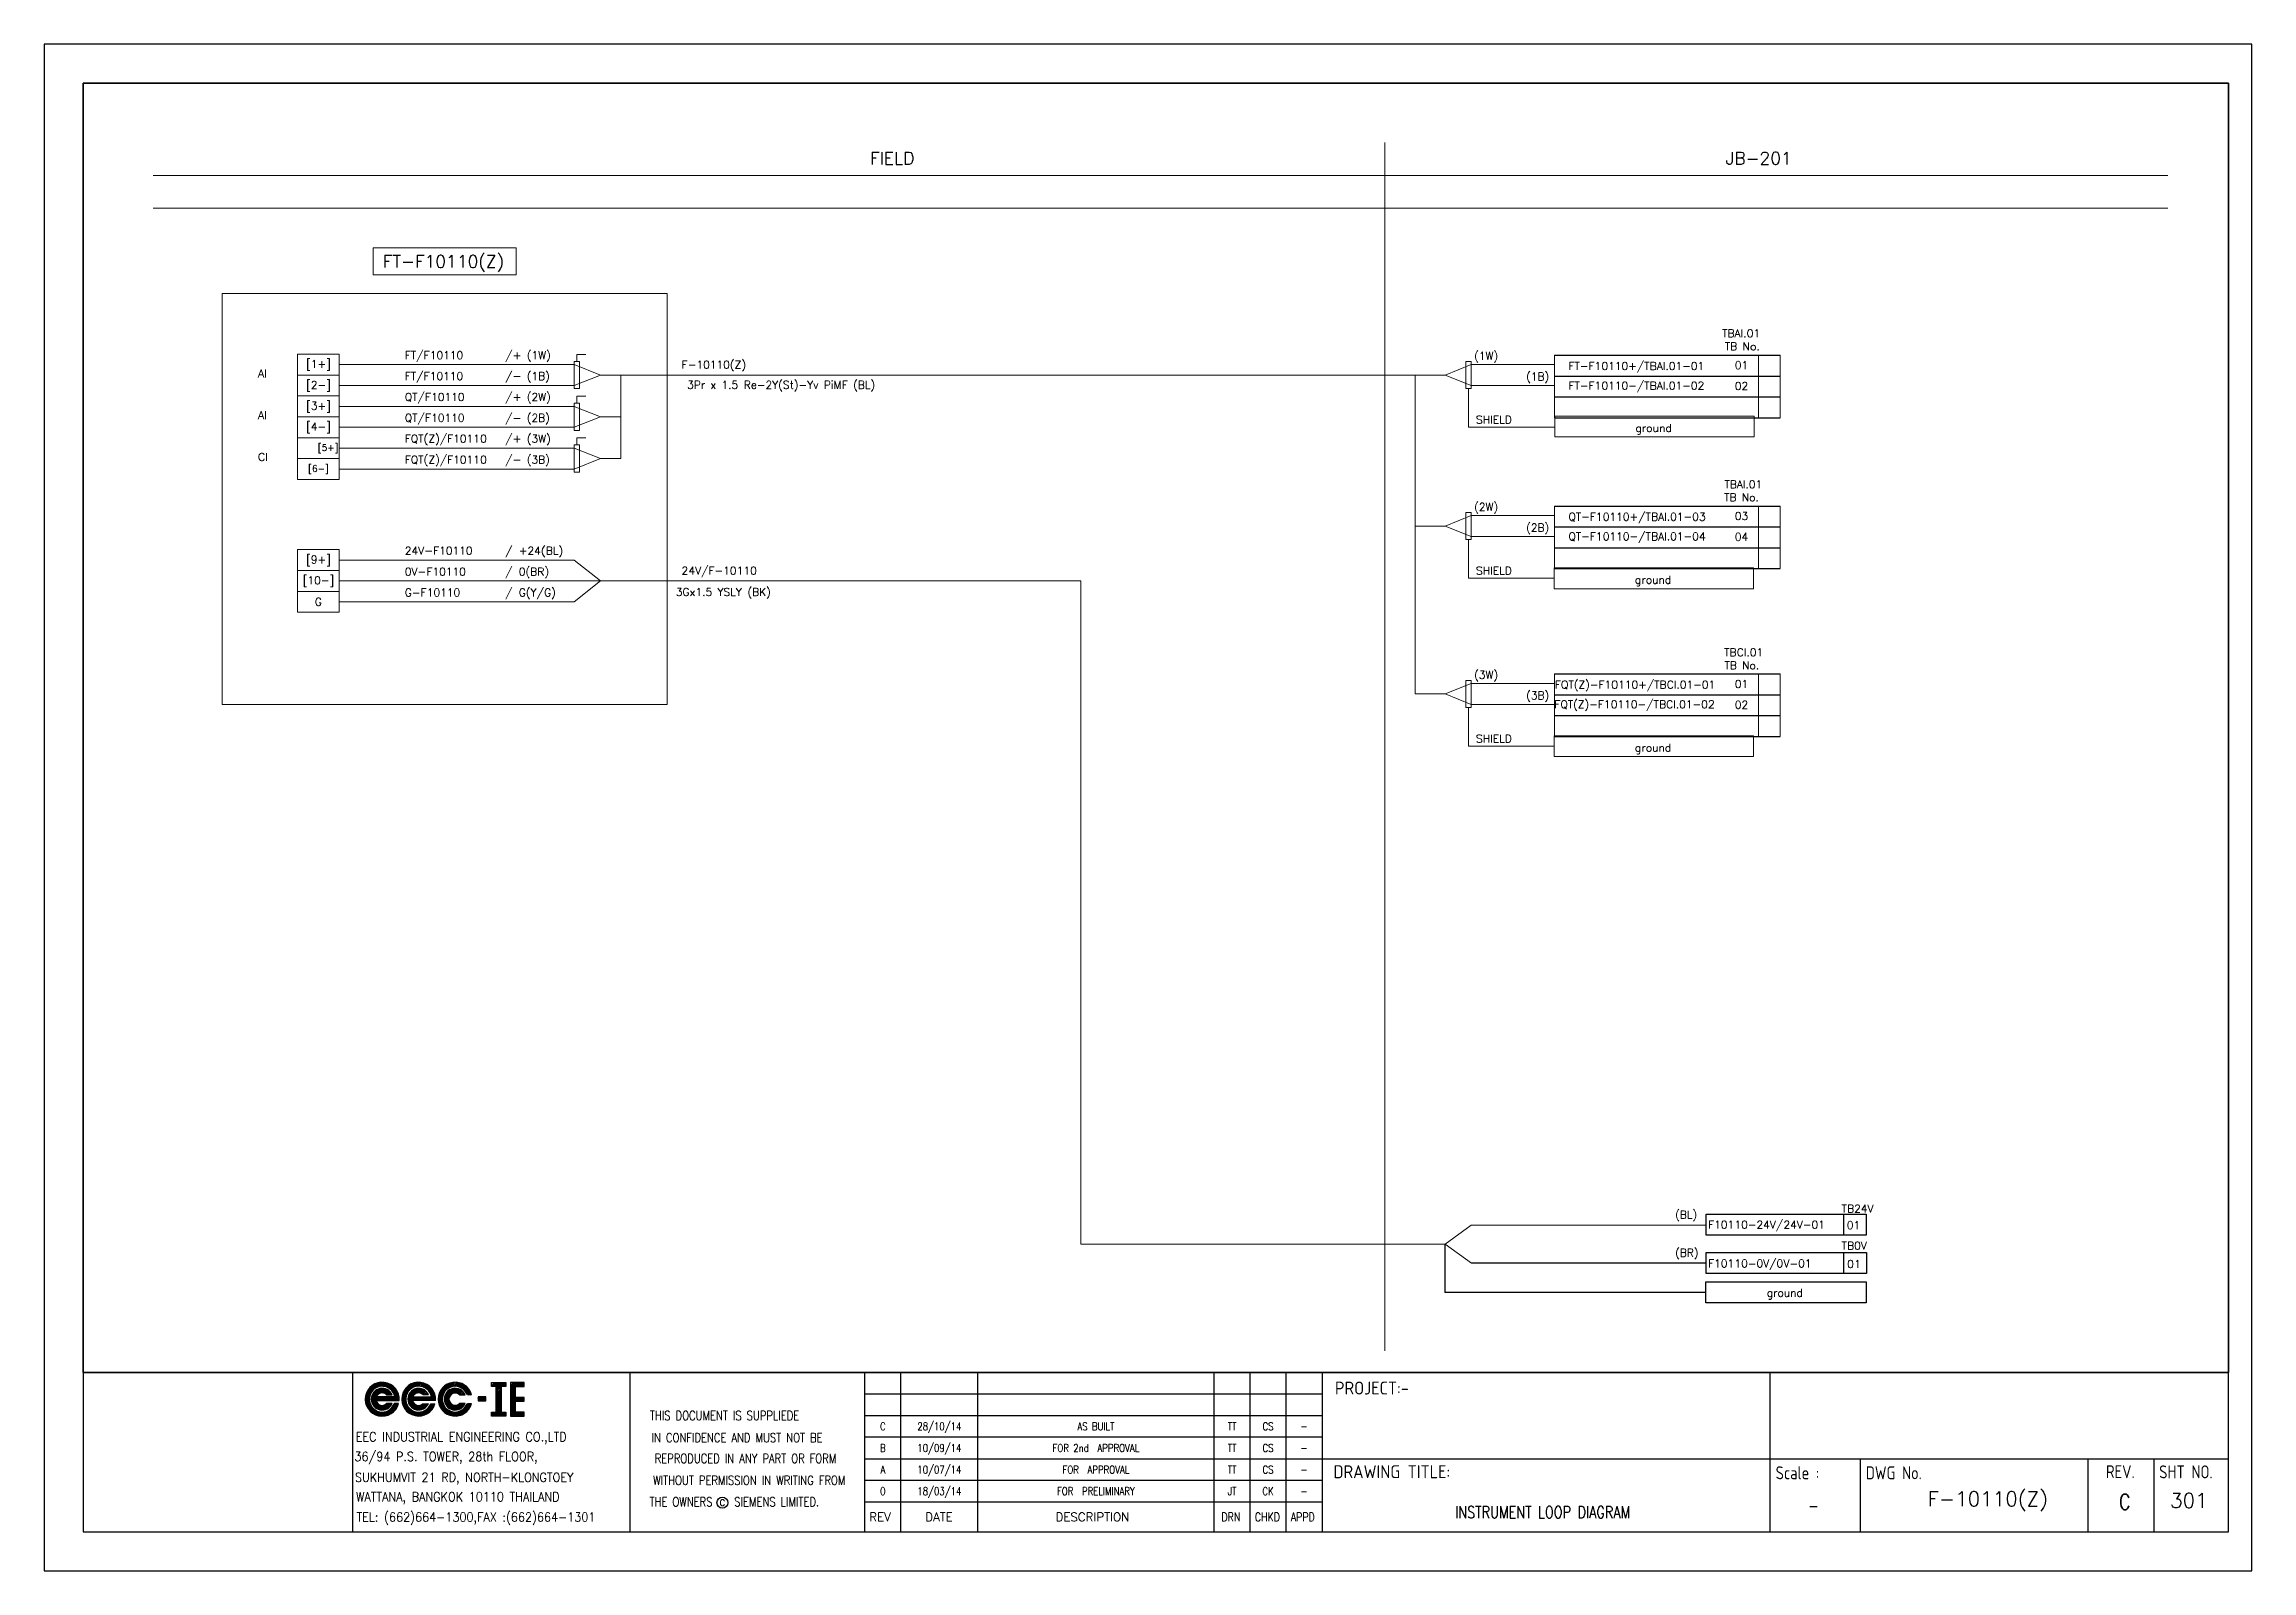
# Model space of a CAD drawing. Header units: millimetres. Extents: x -14942 to 24072, y -50285 to 2207.
# Drawn here: x 554.1 to 977.1, y -4897.6 to -4605.1 of the extents above; entities that cross this region are included whole.
import ezdxf
from ezdxf.enums import TextEntityAlignment as Align

# ---------------------------------------------------------------- set-up
doc = ezdxf.new("R2010")
doc.units = ezdxf.units.MM
doc.header["$MEASUREMENT"] = 0
doc.layers.get('0').update_dxf_attribs({"linetype": 'CONTINUOUS'})
for name, color, linetype in [('52049_PAPER A4$0$Frame_A1', 253, 'CONTINUOUS'), ('BORDER', 3, 'CONTINUOUS'), ('INSTRU', 4, 'CONTINUOUS'), ('INSTRUMENT', 1, 'CONTINUOUS'), ('LINE', 3, 'CONTINUOUS'), ('TEXT', 2, 'CONTINUOUS')]:
    doc.layers.add(name, color=color, linetype=linetype)
doc.styles.add('52049_PAPER A4$0$ISO Proportional', font='isocp.shx')
doc.styles.add('52049_PAPER A4$0$ROMANS', font='isocp.shx')
doc.styles.add('52049_PAPER A4$0$Romans-title', font='romans.shx')
doc.styles.add('ROMANS', font='romans')

# ---------------------------------------------------------------- blocks, each defined once
blk = doc.blocks.new('52049_PAPER A4$0$eec-ie')
at = {"layer": '52049_PAPER A4$0$Frame_A1', "color": 0, "lineweight": -3}
for p, q in [((0, 0), (0.87, 0.87)), ((0, -0.08), (0.3, 0.22)), ((0, -0.16), (0.26, 0.1)), ((0, -0.23), (0.24, 0)), ((0.01, 0.09), (0.78, 0.86)), ((0.04, 0.2), (0.68, 0.83)), ((0.09, 0.32), (0.55, 0.78)), ((0.26, 0.57), (0.3, 0.62)), ((0.34, -0.12), (1, 0.53)), ((0.35, -0.04), (0.92, 0.53)), ((0.35, -0.19), (1.07, 0.52)), ((0.36, 0.05), (0.82, 0.51)), ((0.37, -0.26), (0.66, 0.04)), ((0.39, -0.32), (0.74, 0.04)), ((0.4, 0.17), (0.7, 0.47)), ((0.41, -0.37), (0.82, 0.04)), ((1.69, 0.04), (0.64, 0.04)), ((0.65, 0.57), (0.96, 0.88)), ((0.68, -0.17), (0.9, 0.04)), ((0.76, -0.17), (0.98, 0.04)), ((0.77, 0.62), (1.03, 0.88)), ((0.84, -0.17), (1.05, 0.04)), ((0.87, 0.64), (1.1, 0.87)), ((0.87, 0.25), (1.13, 0.51)), ((0.92, -0.17), (1.13, 0.04)), ((0.95, 0.64), (1.17, 0.86)), ((0.96, 0.26), (1.19, 0.49)), ((1, -0.17), (1.21, 0.04)), ((1.03, 0.64), (1.23, 0.84)), ((1.03, 0.25), (1.24, 0.46)), ((1.07, -0.17), (1.29, 0.04)), ((1.09, 0.24), (1.29, 0.44)), ((1.1, 0.63), (1.29, 0.82)), ((1.15, 0.21), (1.34, 0.4)), ((1.15, -0.17), (1.37, 0.04)), ((1.16, 0.62), (1.35, 0.8)), ((1.19, 0.18), (1.38, 0.37)), ((1.22, 0.6), (1.4, 0.78)), ((1.22, 0.15), (1.54, 0.15)), ((1.23, -0.17), (1.44, 0.04)), ((1.25, 0.15), (1.42, 0.33)), ((1.28, 0.57), (1.45, 0.75)), ((1.31, -0.17), (1.52, 0.04)), ((1.32, 0.15), (1.46, 0.29)), ((1.33, 0.55), (1.5, 0.72)), ((1.38, 0.52), (1.54, 0.69)), ((1.39, -0.17), (1.6, 0.04)), ((1.4, 0.15), (1.49, 0.24)), ((1.42, 0.49), (1.59, 0.65)), ((1.46, 0.45), (1.63, 0.62)), ((1.46, -0.17), (1.68, 0.04)), ((1.48, 0.15), (1.52, 0.19)), ((1.5, 0.41), (1.67, 0.58)), ((1.54, 0.37), (1.71, 0.54)), ((1.54, -0.17), (1.9, 0.18)), ((1.57, 0.33), (1.74, 0.49)), ((1.6, 0.28), (1.77, 0.45)), ((1.62, -0.17), (1.91, 0.12)), ((1.63, 0.23), (1.8, 0.4)), ((1.65, 0.17), (1.83, 0.35)), ((1.67, 0.11), (1.86, 0.3)), ((1.69, 0.05), (1.88, 0.24)), ((1.7, -0.17), (1.93, 0.06)), ((2.09, -0.09), (2.37, 0.19)), ((2.1, -0.01), (2.51, 0.41)), ((2.1, -0.17), (2.34, 0.08)), ((2.11, 0.08), (2.88, 0.86)), ((2.13, 0.18), (2.78, 0.83)), ((2.18, 0.31), (2.65, 0.78)), ((2.31, 0.52), (2.45, 0.65)), ((2.44, -0.05), (3.02, 0.52)), ((2.44, -0.13), (3.1, 0.52)), ((2.45, -0.2), (2.78, 0.13)), ((2.46, 0.04), (2.93, 0.51)), ((2.46, -0.26), (2.76, 0.04)), ((2.48, -0.32), (2.84, 0.04)), ((2.49, 0.15), (2.81, 0.47)), ((2.56, 0.45), (2.97, 0.87)), ((2.72, -0.17), (2.92, 0.04)), ((2.73, 0.04), (3.79, 0.04)), ((2.77, 0.59), (3.06, 0.87)), ((2.79, -0.17), (3, 0.04)), ((2.84, 0.19), (3.17, 0.51)), ((2.87, -0.17), (3.08, 0.04)), ((2.89, 0.63), (3.13, 0.87)), ((2.95, -0.17), (3.15, 0.04)), ((2.98, 0.64), (3.2, 0.86)), ((2.98, 0.26), (3.23, 0.5)), ((3.03, -0.17), (3.23, 0.04)), ((3.06, 0.65), (3.27, 0.85)), ((3.07, 0.26), (3.29, 0.48)), ((3.11, -0.17), (3.31, 0.04)), ((3.14, 0.64), (3.33, 0.83)), ((3.14, 0.25), (3.34, 0.46)), ((3.18, -0.17), (3.39, 0.04)), ((3.2, 0.24), (3.39, 0.43)), ((3.21, 0.63), (3.39, 0.81)), ((3.25, 0.21), (3.44, 0.4)), ((3.26, -0.17), (3.47, 0.04)), ((3.27, 0.62), (3.44, 0.79)), ((3.29, 0.18), (3.48, 0.36)), ((3.62, 0.16), (3.31, 0.16)), ((3.33, 0.6), (3.5, 0.77)), ((3.34, -0.17), (3.54, 0.04)), ((3.36, 0.16), (3.52, 0.32)), ((3.38, 0.57), (3.55, 0.74)), ((3.42, -0.17), (3.62, 0.04)), ((3.43, 0.55), (3.59, 0.71)), ((3.43, 0.16), (3.55, 0.28)), ((3.48, 0.52), (3.64, 0.68)), ((3.5, -0.17), (3.7, 0.04)), ((3.51, 0.16), (3.58, 0.23)), ((3.52, 0.48), (3.68, 0.64)), ((3.57, 0.45), (3.72, 0.61)), ((3.57, -0.17), (3.78, 0.04)), ((3.59, 0.16), (3.61, 0.18)), ((3.6, 0.41), (3.76, 0.57)), ((3.64, 0.37), (3.8, 0.53)), ((3.65, -0.17), (3.99, 0.17)), ((3.67, 0.32), (3.83, 0.48)), ((3.7, 0.27), (3.87, 0.44)), ((3.73, 0.22), (3.9, 0.39)), ((3.73, -0.17), (4, 0.11)), ((3.75, 0.17), (3.92, 0.34)), ((3.77, 0.11), (3.95, 0.28)), ((3.79, 0.05), (3.97, 0.23)), ((3.81, -0.17), (4.02, 0.04)), ((4.18, -0.03), (4.57, 0.36)), ((4.18, -0.11), (4.47, 0.18)), ((4.18, -0.18), (4.43, 0.07)), ((4.19, 0.06), (5, 0.86)), ((4.21, 0.16), (4.9, 0.84)), ((4.25, 0.28), (4.78, 0.8)), ((4.34, 0.45), (4.61, 0.71)), ((4.53, -0.15), (5.2, 0.53)), ((4.53, -0.07), (5.13, 0.53)), ((4.54, 0.02), (5.04, 0.52)), ((4.54, -0.22), (4.86, 0.1)), ((4.57, 0.12), (4.93, 0.49)), ((4.69, 0.48), (5.08, 0.87)), ((4.69, 0.32), (4.73, 0.37)), ((4.88, 0.59), (5.16, 0.88)), ((4.96, 0.2), (5.27, 0.52)), ((4.99, 0.63), (5.24, 0.87)), ((5.08, 0.64), (5.31, 0.86)), ((5.09, 0.25), (5.33, 0.5)), ((5.16, 0.64), (5.37, 0.85)), ((5.17, 0.26), (5.39, 0.48)), ((5.24, 0.64), (5.43, 0.83)), ((5.24, 0.25), (5.44, 0.46)), ((5.3, 0.63), (5.49, 0.82)), ((5.3, 0.23), (5.49, 0.43)), ((5.35, 0.2), (5.54, 0.39)), ((5.37, 0.61), (5.55, 0.79)), ((5.39, 0.17), (5.58, 0.36)), ((5.4, 0.15), (5.72, 0.15)), ((5.42, 0.59), (5.6, 0.77)), ((5.46, 0.15), (5.62, 0.32)), ((5.48, 0.57), (5.65, 0.74)), ((5.53, 0.54), (5.7, 0.71)), ((5.53, 0.15), (5.65, 0.27)), ((5.58, 0.51), (5.74, 0.68)), ((5.61, 0.15), (5.68, 0.23)), ((5.62, 0.47), (5.79, 0.64)), ((5.66, 0.44), (5.83, 0.6)), ((5.69, 0.15), (5.71, 0.18)), ((5.7, 0.4), (5.87, 0.56)), ((5.73, 0.36), (5.9, 0.52)), ((5.77, 0.31), (5.94, 0.48)), ((5.8, 0.26), (5.97, 0.43)), ((5.82, 0.21), (6, 0.38)), ((5.85, 0.15), (6.02, 0.33)), ((6.09, 0.15), (5.85, 0.15)), ((5.92, 0.15), (6.05, 0.28)), ((6, 0.15), (6.07, 0.22)), ((6.08, 0.15), (6.09, 0.16)), ((6.9, 0.04), (6.46, 0.04)), ((6.46, 0.04), (6.46, -0.18)), ((6.46, -0.01), (6.51, 0.04)), ((6.46, -0.09), (6.59, 0.04)), ((6.46, -0.17), (6.66, 0.04)), ((6.52, -0.18), (6.74, 0.04)), ((6.6, -0.18), (6.82, 0.04)), ((6.68, -0.18), (6.9, 0.04)), ((6.9, -0.18), (6.9, 0.04)), ((7.23, 0.68), (7.41, 0.86)), ((7.27, 0.64), (7.49, 0.86)), ((7.35, 0.64), (7.57, 0.86)), ((7.43, 0.64), (7.65, 0.86)), ((7.5, 0.64), (7.72, 0.86)), ((7.51, 0.57), (7.8, 0.86)), ((7.51, 0.49), (7.88, 0.86)), ((7.51, 0.41), (7.96, 0.86)), ((7.51, 0.34), (7.78, 0.61)), ((7.51, 0.26), (7.78, 0.53)), ((7.51, 0.18), (7.78, 0.45)), ((7.51, 0.1), (7.78, 0.38)), ((7.51, 0.02), (7.78, 0.3)), ((7.51, -0.05), (7.78, 0.22)), ((7.51, -0.13), (7.78, 0.14)), ((7.51, -0.21), (7.78, 0.07)), ((7.82, 0.64), (8.04, 0.86)), ((7.89, 0.64), (8.06, 0.81)), ((7.97, 0.64), (8.06, 0.73)), ((8.05, 0.64), (8.06, 0.65)), ((8.33, 0.46), (8.74, 0.86)), ((8.33, 0.54), (8.66, 0.86)), ((8.33, 0.38), (8.82, 0.86)), ((8.33, 0.69), (8.5, 0.86)), ((8.33, 0.62), (8.58, 0.86)), ((8.33, 0.3), (8.61, 0.58)), ((8.33, 0.23), (8.61, 0.5)), ((8.33, 0.15), (8.61, 0.42)), ((8.33, 0.07), (8.61, 0.35)), ((8.33, -0.01), (8.61, 0.27)), ((8.33, -0.09), (8.61, 0.19)), ((8.33, -0.16), (8.61, 0.11)), ((8.33, -0.24), (8.61, 0.03)), ((8.33, -0.4), (8.74, 0.01)), ((8.33, -0.32), (8.66, 0.01)), ((8.33, -0.48), (8.82, 0.01)), ((8.67, 0.64), (8.89, 0.86)), ((8.68, -0.21), (8.9, 0.01)), ((8.75, 0.64), (8.97, 0.86)), ((8.75, -0.21), (8.97, 0.01)), ((8.83, 0.64), (9.05, 0.86)), ((8.83, -0.21), (9.05, 0.01)), ((8.91, 0.64), (9.11, 0.84)), ((8.99, 0.64), (9.11, 0.76)), ((9.06, 0.64), (9.11, 0.69)), ((0.02, -0.3), (0.23, -0.08)), ((0.03, -0.36), (0.23, -0.16)), ((0.05, -0.42), (0.24, -0.23)), ((0.07, -0.47), (0.26, -0.29)), ((0.1, -0.53), (0.27, -0.35)), ((0.12, -0.58), (0.3, -0.4)), ((0.15, -0.63), (0.32, -0.46)), ((0.19, -0.67), (0.35, -0.5)), ((0.22, -0.72), (0.39, -0.55)), ((0.26, -0.76), (0.42, -0.59)), ((0.3, -0.8), (0.46, -0.63)), ((0.34, -0.83), (0.5, -0.67)), ((0.38, -0.87), (0.55, -0.7)), ((0.42, -0.9), (0.59, -0.73)), ((0.44, -0.42), (0.64, -0.22)), ((0.47, -0.47), (0.66, -0.27)), ((0.47, -0.93), (0.65, -0.76)), ((0.5, -0.51), (0.69, -0.32)), ((0.52, -0.96), (0.7, -0.78)), ((0.54, -0.55), (0.73, -0.36)), ((0.58, -0.59), (0.78, -0.39)), ((0.58, -0.98), (0.76, -0.8)), ((0.62, -0.17), (1.94, -0.17)), ((0.63, -0.62), (0.83, -0.42)), ((0.63, -1.01), (0.82, -0.82)), ((0.68, -0.65), (0.89, -0.44)), ((0.69, -1.03), (0.89, -0.83)), ((0.73, -0.67), (0.96, -0.45)), ((0.75, -1.04), (0.96, -0.83)), ((0.79, -0.69), (1.04, -0.44)), ((0.82, -1.05), (1.04, -0.83)), ((0.85, -0.71), (1.19, -0.37)), ((0.89, -1.06), (1.14, -0.81)), ((0.92, -0.72), (1.29, -0.34)), ((0.96, -1.07), (1.25, -0.77)), ((1, -0.72), (1.37, -0.34)), ((1.04, -1.06), (1.76, -0.34)), ((1.09, -0.71), (1.45, -0.34)), ((1.13, -1.05), (1.84, -0.34)), ((1.2, -0.67), (1.53, -0.34)), ((1.54, -0.34), (1.22, -0.34)), ((1.23, -1.03), (1.9, -0.36)), ((1.35, -0.99), (1.86, -0.48)), ((1.53, -0.88), (1.76, -0.66)), ((1.65, -0.38), (1.68, -0.34)), ((1.91, -0.34), (1.66, -0.34)), ((1.78, -0.17), (1.94, -0.01)), ((1.85, -0.17), (1.94, -0.09)), ((1.93, -0.17), (1.94, -0.17)), ((2.1, -0.24), (2.32, -0.02)), ((2.11, -0.3), (2.32, -0.1)), ((2.13, -0.36), (2.32, -0.17)), ((2.15, -0.42), (2.33, -0.24)), ((2.17, -0.48), (2.35, -0.3)), ((2.2, -0.53), (2.37, -0.36)), ((2.22, -0.58), (2.39, -0.42)), ((2.25, -0.63), (2.42, -0.47)), ((2.29, -0.68), (2.45, -0.51)), ((2.32, -0.72), (2.48, -0.56)), ((2.36, -0.76), (2.52, -0.6)), ((2.4, -0.8), (2.56, -0.64)), ((2.44, -0.84), (2.6, -0.68)), ((2.48, -0.87), (2.64, -0.71)), ((2.51, -0.38), (2.71, -0.17)), ((2.53, -0.9), (2.69, -0.74)), ((2.54, -0.43), (2.73, -0.23)), ((2.57, -0.47), (2.76, -0.28)), ((2.58, -0.93), (2.74, -0.77)), ((2.6, -0.51), (2.79, -0.33)), ((2.63, -0.96), (2.8, -0.79)), ((2.64, -0.55), (2.83, -0.37)), ((2.68, -0.98), (2.86, -0.81)), ((2.69, -0.59), (2.87, -0.4)), ((4.02, -0.17), (2.71, -0.17)), ((2.73, -0.62), (2.93, -0.43)), ((2.74, -1.01), (2.92, -0.82)), ((2.78, -0.65), (2.99, -0.44)), ((2.8, -1.02), (2.99, -0.83)), ((2.84, -0.67), (3.06, -0.45)), ((2.86, -1.04), (3.06, -0.84)), ((2.9, -0.69), (3.14, -0.44)), ((2.92, -1.05), (3.14, -0.83)), ((2.96, -0.7), (3.32, -0.35)), ((2.99, -1.06), (3.24, -0.81)), ((3.03, -0.71), (3.39, -0.35)), ((3.07, -1.06), (3.36, -0.77)), ((3.11, -0.71), (3.47, -0.35)), ((3.15, -1.06), (3.86, -0.35)), ((3.2, -0.7), (3.55, -0.35)), ((3.24, -1.04), (3.94, -0.35)), ((3.31, -0.35), (3.62, -0.35)), ((3.32, -0.65), (3.62, -0.36)), ((3.35, -1.02), (3.98, -0.38)), ((3.48, -0.97), (3.93, -0.51)), ((3.74, -0.39), (3.78, -0.35)), ((3.76, -0.35), (3.99, -0.35)), ((3.89, -0.17), (4.02, -0.03)), ((3.96, -0.17), (4.03, -0.11)), ((4.19, -0.25), (4.42, -0.03)), ((4.21, -0.32), (4.41, -0.11)), ((4.22, -0.38), (4.42, -0.18)), ((4.24, -0.44), (4.43, -0.25)), ((4.26, -0.49), (4.45, -0.31)), ((4.29, -0.54), (4.47, -0.37)), ((4.32, -0.59), (4.49, -0.42)), ((4.35, -0.64), (4.52, -0.47)), ((4.38, -0.69), (4.55, -0.52)), ((4.42, -0.73), (4.58, -0.56)), ((4.45, -0.77), (4.62, -0.6)), ((4.49, -0.81), (4.66, -0.64)), ((4.53, -0.84), (4.7, -0.68)), ((4.56, -0.28), (4.8, -0.03)), ((4.58, -0.33), (4.8, -0.11)), ((4.58, -0.88), (4.75, -0.71)), ((4.6, -0.39), (4.81, -0.18)), ((4.62, -0.91), (4.8, -0.74)), ((4.63, -0.44), (4.83, -0.24)), ((4.66, -0.48), (4.86, -0.29)), ((4.67, -0.94), (4.85, -0.77)), ((4.7, -0.52), (4.89, -0.33)), ((4.72, -0.97), (4.9, -0.79)), ((4.74, -0.56), (4.93, -0.37)), ((4.78, -0.6), (4.98, -0.4)), ((4.78, -0.99), (4.96, -0.81)), ((4.83, -0.63), (5.03, -0.43)), ((4.83, -1.01), (5.03, -0.82)), ((4.88, -0.66), (5.09, -0.44)), ((4.89, -1.03), (5.1, -0.83)), ((4.93, -0.68), (5.17, -0.45)), ((4.96, -1.05), (5.17, -0.83)), ((4.99, -0.7), (5.26, -0.43)), ((5.02, -1.06), (5.26, -0.82)), ((5.06, -0.71), (5.43, -0.34)), ((5.09, -1.06), (5.36, -0.8)), ((5.13, -0.72), (5.5, -0.34)), ((5.17, -1.07), (5.49, -0.75)), ((5.21, -0.71), (5.58, -0.34)), ((5.25, -1.06), (5.97, -0.34)), ((5.3, -0.7), (5.66, -0.34)), ((5.35, -1.05), (6.05, -0.34)), ((5.72, -0.34), (5.4, -0.34)), ((5.43, -0.65), (5.71, -0.37)), ((5.45, -1.02), (6.07, -0.4)), ((5.58, -0.96), (6.02, -0.53)), ((5.81, -0.43), (5.89, -0.34)), ((5.85, -0.34), (6.09, -0.34)), ((6.46, -0.18), (6.9, -0.18)), ((6.75, -0.18), (6.9, -0.04)), ((6.83, -0.18), (6.9, -0.12)), ((7.23, -0.95), (7.34, -0.84)), ((7.23, -0.88), (7.26, -0.84)), ((7.23, -1.03), (7.42, -0.84)), ((7.28, -1.07), (7.5, -0.84)), ((7.35, -1.07), (7.78, -0.64)), ((7.43, -1.07), (7.78, -0.71)), ((7.51, -0.29), (7.78, -0.01)), ((7.51, -0.37), (7.78, -0.09)), ((7.51, -0.44), (7.78, -0.17)), ((7.51, -0.52), (7.78, -0.25)), ((7.51, -0.6), (7.78, -0.32)), ((7.51, -0.68), (7.78, -0.4)), ((7.51, -0.76), (7.78, -0.48)), ((7.51, -0.83), (7.78, -0.56)), ((7.51, -1.07), (7.78, -0.79)), ((7.59, -1.07), (7.81, -0.84)), ((7.67, -1.07), (7.89, -0.84)), ((7.74, -1.07), (7.96, -0.84)), ((7.82, -1.07), (8.04, -0.84)), ((7.9, -1.07), (8.06, -0.91)), ((7.98, -1.07), (8.06, -0.98)), ((8.06, -1.07), (8.06, -1.06)), ((8.33, -0.55), (8.61, -0.28)), ((8.33, -0.63), (8.61, -0.36)), ((8.33, -0.71), (8.61, -0.43)), ((8.33, -0.79), (8.61, -0.51)), ((8.33, -0.86), (8.61, -0.59)), ((8.33, -0.94), (8.61, -0.67)), ((8.33, -1.02), (8.61, -0.75)), ((8.37, -1.07), (8.61, -0.82)), ((8.45, -1.07), (8.67, -0.84)), ((8.52, -1.07), (8.74, -0.84)), ((8.6, -1.07), (8.82, -0.84)), ((8.68, -1.07), (8.9, -0.84)), ((8.76, -1.07), (8.98, -0.84)), ((8.84, -1.07), (9.06, -0.84)), ((8.91, -0.21), (9.11, -0.02)), ((8.91, -1.07), (9.11, -0.87)), ((8.99, -0.21), (9.11, -0.09)), ((8.99, -1.07), (9.11, -0.95)), ((9.07, -0.21), (9.11, -0.17)), ((9.07, -1.07), (9.11, -1.03))]:
    blk.add_line(p, q, dxfattribs=at)
for points in [[(7.23, 0.86), (8.06, 0.86), (8.06, 0.64), (7.78, 0.64), (7.78, -0.84), (8.06, -0.84), (8.06, -1.07), (7.23, -1.07), (7.23, -0.84), (7.51, -0.84), (7.51, 0.64), (7.23, 0.64)], [(8.61, 0.01), (8.61, 0.64), (9.11, 0.64), (9.11, 0.86), (8.33, 0.86), (8.33, -1.07), (9.11, -1.07), (9.11, -0.84), (8.61, -0.84), (8.61, -0.21), (9.11, -0.21), (9.11, 0.01)]]:
    blk.add_lwpolyline(points, close=True, dxfattribs=at)
for centre, radius, start, end in [((0.97, -0.09), 0.972, 355.3439, 345.1466), ((0.97, -0.09), 0.737, 10.5243, 340.256), ((0.97, -0.09), 0.623, 23.5697, 336.4303), ((0.97, -0.09), 0.354, 44.7876, 157.6107), ((3.06, -0.09), 0.967, 355.6074, 344.7747), ((3.06, -0.09), 0.742, 10.0766, 339.9937), ((3.06, -0.09), 0.618, 24.2545, 335.7455), ((3.06, -0.09), 0.358, 45.1096, 158.7579), ((5.15, -0.09), 0.972, 14.8534, 345.1466), ((5.15, -0.09), 0.737, 19.744, 340.256), ((5.15, -0.09), 0.623, 23.5697, 336.4303), ((5.15, -0.09), 0.354, 44.7876, 315.2124), ((0.97, -0.09), 0.354, 192.8901, 315.2124), ((3.06, -0.09), 0.358, 191.9242, 314.8904)]:
    blk.add_arc(centre, radius, start, end, dxfattribs=at)
blk = doc.blocks.new('52049_PAPER A4$0$eec logo')
at = {"color": 7, "xscale": 2.786697286423482, "yscale": 2.786697286423482, "zscale": 2.786697286423482}
blk.add_blockref('52049_PAPER A4$0$eec-ie', (50.01, 25.95), dxfattribs=at)
blk = doc.blocks.new('A$C089E5181')
at = {"color": 3}
for p, q in [((-415.5, 38.01), (-4.5, 38.01)), ((-363.94, 38.01), (-363.94, 7.5)), ((-310.77, 38.01), (-310.77, 7.5)), ((-265.75, 7.5), (-265.75, 38.01)), ((-258.85, 7.5), (-258.85, 38.01)), ((-244.11, 7.5), (-244.11, 38.01)), ((-198.84, 7.5), (-198.84, 38.01)), ((-191.95, 7.5), (-191.95, 38.01)), ((-185.05, 7.5), (-185.05, 38.01)), ((-178.16, 38.01), (-178.16, 7.5)), ((-92.38, 38.01), (-92.38, 7.5)), ((-178.16, 21.46), (-4.5, 21.46)), ((-75.06, 21.46), (-75.06, 7.5)), ((-31.4, 21.46), (-31.4, 7.5)), ((-18.75, 21.46), (-18.75, 7.5)), ((-265.75, 13.19), (-178.16, 13.19))]:
    blk.add_line(p, q, dxfattribs=at)
at = {"color": 1}
for p, q in [((-178.16, 33.87), (-265.75, 33.87)), ((-265.75, 29.74), (-178.16, 29.74)), ((-178.16, 25.6), (-265.75, 25.6)), ((-265.75, 21.46), (-178.16, 21.46)), ((-178.16, 17.33), (-265.75, 17.33))]:
    blk.add_line(p, q, dxfattribs=at)
at = {"color": 7}
for p, q in [((-4.5, 38.01), (-96.38, 38.01)), ((-92.38, 38.01), (-92.38, 19.85))]:
    blk.add_line(p, q, dxfattribs=at)
blk.add_lwpolyline([(0, 0), (0, 292.5), (-423, 292.5), (-423, 0)], close=True, dxfattribs=at)
blk.add_lwpolyline([(-415.5, 285), (-4.5, 285), (-4.5, 38.01), (-415.5, 38.01)], close=True)
at = {"color": 3}
blk.add_lwpolyline([(-4.5, 7.5), (-4.5, 285), (-415.5, 285), (-415.5, 7.5)], close=True, dxfattribs=at)
at = {"color": 2}
blk.add_circle((-293.05, 13.05), 1.05, dxfattribs=at)
at = {"color": 3, "xscale": 1.200000000000001, "yscale": 1.200000000000001, "zscale": 1.200000000000001}
blk.add_blockref('52049_PAPER A4$0$eec logo', (-421.49, 2.05), dxfattribs=at)
at = {"color": 2, "style": '52049_PAPER A4$0$ISO Proportional'}
for s, height, p in [('PROJECT:-', 2.482, (-168.61, 35.02)), ('DRAWING TITLE:', 2.4821, (-164.78, 18.99))]:
    blk.add_text(s, height=height, dxfattribs=at).set_placement(p, align=Align.MIDDLE_CENTER)
at = {"color": 2, "style": '52049_PAPER A4$0$Romans-title', "width": 0.8}
for s, p in [('THIS DOCUMENT IS SUPPLIEDE', (-292.63, 29.75)), ('IN CONFIDENCE AND MUST NOT BE', (-290.24, 25.51)), (' REPRODUCED IN ANY PART OR FORM', (-289.1, 21.53)), (' WITHOUT PERMISSION IN WRITING FROM ', (-287.9, 17.35)), ('THE OWNERS   SIEMENS LIMITED. ', (-290.28, 13.22))]:
    blk.add_text(s, height=1.75, dxfattribs=at).set_placement(p, align=Align.MIDDLE)
at = {"color": 2, "style": '52049_PAPER A4$0$Romans-title'}
for s, height, width, p in [('EEC INDUSTRIAL ENGINEERING CO.,LTD', 1.75, 0.9, (-363.31, 24.81)), ('36/94 P.S. TOWER, 28th FLOOR,', 1.75, 0.9, (-363.55, 21.03, -1.75)), ('SUKHUMVIT 21 RD, NORTH-KLONGTOEY', 1.75, 0.9, (-363.45, 17.05, -1.75)), ('WATTANA, BANGKOK 10110 THAILAND ', 1.75, 0.9, (-363.25, 13.31, -1.75)), ('TEL: (662)664-1300,FAX :(662)664-1301', 1.75, 0.9, (-363.14, 9.42, -1.75)), ('DRN', 1.655, 0.8, (-197.44, 9.49)), ('CHKD', 1.655, 0.8, (-191.03, 9.49)), ('APPD', 1.655, 0.8, (-184.14, 9.49))]:
    blk.add_text(s, height=height, dxfattribs=dict(at, width=width)).set_placement(p)
at = {"color": 2}
for s, height, style, width, p in [('C', 1.5, '52049_PAPER A4$0$Romans-title', 0.8, (-262.3, 27.67)), ('28/10/14', 1.5, '52049_PAPER A4$0$Romans-title', 0.8, (-251.48, 27.67)), ('AS BUILT', 1.5, '52049_PAPER A4$0$Romans-title', 0.8, (-221.48, 27.67)), ('TT', 1.5, '52049_PAPER A4$0$Romans-title', 0.8, (-195.39, 27.67)), ('CS', 1.5, '52049_PAPER A4$0$Romans-title', 0.8, (-188.5, 27.67)), ('-', 1.5, '52049_PAPER A4$0$Romans-title', 0.8, (-181.6, 27.67)), ('B', 1.5, '52049_PAPER A4$0$Romans-title', 0.8, (-262.3, 23.53)), ('10/09/14', 1.5, '52049_PAPER A4$0$Romans-title', 0.8, (-251.48, 23.53)), ('FOR 2nd  APPROVAL', 1.5, '52049_PAPER A4$0$Romans-title', 0.8, (-221.48, 23.53)), ('TT', 1.5, '52049_PAPER A4$0$Romans-title', 0.8, (-195.39, 23.53)), ('CS', 1.5, '52049_PAPER A4$0$Romans-title', 0.8, (-188.5, 23.53)), ('-', 1.5, '52049_PAPER A4$0$Romans-title', 0.8, (-181.6, 23.53)), ('A', 1.5, '52049_PAPER A4$0$Romans-title', 0.8, (-262.3, 19.39)), ('10/07/14', 1.5, '52049_PAPER A4$0$Romans-title', 0.8, (-251.48, 19.39)), ('FOR  APPROVAL', 1.5, '52049_PAPER A4$0$Romans-title', 0.8, (-221.48, 19.39)), ('TT', 1.5, '52049_PAPER A4$0$Romans-title', 0.8, (-195.39, 19.39)), ('CS', 1.5, '52049_PAPER A4$0$Romans-title', 0.8, (-188.5, 19.39)), ('-', 1.5, '52049_PAPER A4$0$Romans-title', 0.8, (-181.6, 19.39)), ('Scale :', 2.482, '52049_PAPER A4$0$ROMANS', 0.9, (-87.06, 18.78)), ('DWG No.', 2.482, '52049_PAPER A4$0$ROMANS', 0.9, (-68.61, 18.78)), ('REV.', 2.482, '52049_PAPER A4$0$ROMANS', 0.9, (-25.21, 18.99)), ('SHT NO.', 2.482, '52049_PAPER A4$0$ROMANS', 0.9, (-12.64, 18.96)), ('0', 1.5, '52049_PAPER A4$0$Romans-title', 0.8, (-262.3, 15.26)), ('18/03/14', 1.5, '52049_PAPER A4$0$Romans-title', 0.8, (-251.48, 15.26)), ('FOR  PRELIMINARY', 1.5, '52049_PAPER A4$0$Romans-title', 0.8, (-221.48, 15.26)), ('JT', 1.5, '52049_PAPER A4$0$Romans-title', 0.8, (-195.39, 15.26)), ('CK', 1.5, '52049_PAPER A4$0$Romans-title', 0.8, (-188.5, 15.26)), ('-', 1.5, '52049_PAPER A4$0$Romans-title', 0.8, (-181.6, 15.26)), ('C', 3, '52049_PAPER A4$0$Romans-title', 0.8, (-24.36, 13.21)), ('-', 2.25, '52049_PAPER A4$0$Romans-title', 0.8, (-84, 12.48))]:
    blk.add_text(s, height=height, dxfattribs=dict(at, style=style, width=width)).set_placement(p, align=Align.MIDDLE_CENTER)
at = {"color": 2, "style": '52049_PAPER A4$0$Romans-title'}
blk.add_text('C', height=1.19, dxfattribs=at).set_placement((-293.05, 13.05), align=Align.MIDDLE)
for s, height, p in [('REV', 1.655, (-264.9, 9.49)), ('DATE', 1.655, (-254.17, 9.49)), ('DESCRIPTION', 1.6548, (-229.2, 9.49))]:
    blk.add_text(s, height=height, dxfattribs=at).set_placement(p)
at = {"layer": 'TEXT', "style": 'ROMANS', "width": 0.8}
blk.add_text('INSTRUMENT LOOP DIAGRAM ', height=2.25, dxfattribs=at).set_placement((-135.27, 11.24), align=Align.MIDDLE_CENTER)
blk = doc.blocks.new('Box')
at = {"layer": 'INSTRU', "color": 7, "lineweight": 13}
for p, q in [((660.48, -1853.29), (660.48, -1865.26)), ((699.59, -1853.29), (699.59, -1865.26)), ((703.72, -1853.29), (703.72, -1865.26))]:
    blk.add_line(p, q, dxfattribs=at)
at = {"layer": 'INSTRUMENT', "color": 7}
for p, q in [((660.48, -1853.29), (703.72, -1853.29)), ((660.48, -1857.28), (703.72, -1857.28)), ((660.48, -1861.27), (703.72, -1861.27)), ((660.48, -1865.26), (703.72, -1865.26))]:
    blk.add_line(p, q, dxfattribs=at)
blk = doc.blocks.new('AA')
at = {"layer": 'INSTRU', "color": 7, "lineweight": 13}
for p, q in [((660.4, -1836.06), (674.52, -1836.06)), ((660.4, -1836.06), (660.4, -1840.06)), ((667.71, -1836.06), (698.6, -1836.06)), ((698.6, -1836.06), (698.6, -1840.06)), ((660.41, -1840.06), (698.6, -1840.06))]:
    blk.add_line(p, q, dxfattribs=at)
at = {"layer": 'TEXT', "color": 7, "lineweight": 13, "style": 'ROMANS'}
blk.add_text('ground', height=1.5, dxfattribs=at).set_placement((675.86, -1839.1))
blk = doc.blocks.new('OO')
at = {"layer": 'INSTRUMENT', "color": 7}
blk.add_line((715.86, -2010.2), (715.86, -2014.19), dxfattribs=at)
blk.add_lwpolyline([(689.59, -2010.2), (720.26, -2010.2), (720.26, -2014.19), (689.59, -2014.19)], close=True, dxfattribs=at)
blk = doc.blocks.new('444')
at = {"layer": 'INSTRUMENT', "color": 7}
blk.add_lwpolyline([(850.71, -1511.74), (881.38, -1511.74), (881.38, -1515.73), (850.71, -1515.73)], close=True, dxfattribs=at)
at = {"layer": 'TEXT', "color": 7, "lineweight": 13, "style": 'ROMANS'}
blk.add_text('ground', height=1.5, dxfattribs=at).set_placement((862.34, -1514.57))

msp = doc.modelspace()

# ---------------------------------------------------------------- linework, layer by layer
at = {"layer": 'BORDER', "color": 7, "lineweight": 13, "ltscale": 2.5}
msp.add_line((811.04, -4623.95), (811.04, -4855.48), dxfattribs=at)
at = {"layer": 'BORDER', "color": 7, "lineweight": 13}
for p, q in [((575.01, -4630.25), (961.04, -4630.25)), ((575.01, -4636.55), (961.04, -4636.55))]:
    msp.add_line(p, q, dxfattribs=at)
at = {"layer": 'INSTRU', "color": 7, "lineweight": 13}
for p, q in [((602.7, -4664.51), (610.7, -4664.51)), ((602.7, -4664.51), (602.7, -4668.51)), ((610.7, -4664.51), (610.7, -4668.51)), ((602.7, -4668.51), (610.7, -4668.51)), ((602.7, -4668.51), (602.7, -4672.51)), ((610.7, -4668.51), (610.7, -4672.51)), ((602.7, -4672.51), (610.7, -4672.51)), ((602.7, -4672.51), (602.7, -4676.51)), ((602.7, -4672.51), (610.7, -4672.51)), ((610.7, -4672.51), (610.7, -4676.51)), ((602.7, -4676.51), (610.7, -4676.51)), ((602.7, -4676.51), (602.7, -4680.51)), ((610.7, -4676.51), (610.7, -4680.51)), ((602.7, -4680.51), (610.7, -4680.51)), ((602.7, -4680.51), (602.7, -4684.51)), ((602.7, -4680.51), (610.7, -4680.51)), ((602.7, -4680.51), (610.7, -4680.51)), ((610.7, -4680.51), (610.7, -4684.51)), ((602.7, -4684.51), (610.7, -4684.51)), ((602.7, -4684.51), (602.7, -4688.51)), ((610.7, -4684.51), (610.7, -4688.51)), ((602.7, -4688.51), (610.7, -4688.51)), ((602.7, -4701.96), (610.7, -4701.96)), ((602.7, -4701.96), (610.7, -4701.96)), ((602.7, -4701.96), (610.7, -4701.96)), ((602.7, -4701.96), (602.7, -4705.96)), ((610.7, -4701.96), (610.7, -4705.96)), ((602.7, -4705.96), (602.7, -4709.96)), ((602.7, -4705.96), (610.7, -4705.96)), ((610.7, -4705.96), (610.7, -4709.96)), ((602.7, -4709.96), (610.7, -4709.96)), ((602.7, -4709.96), (602.7, -4713.96)), ((610.7, -4709.96), (610.7, -4713.96)), ((602.7, -4713.96), (610.7, -4713.96))]:
    msp.add_line(p, q, dxfattribs=at)
at = {"layer": 'INSTRUMENT', "color": 7}
for p, q in [((822.5, -4835.06), (822.5, -4844.27)), ((872.63, -4838.67), (827.62, -4838.67)), ((872.57, -4844.27), (822.5, -4844.27))]:
    msp.add_line(p, q, dxfattribs=at)
at = {"layer": 'LINE', "color": 7, "lineweight": 13}
for p, q in [((617.18, -4644.11), (644.58, -4644.11)), ((617.18, -4644.11), (617.18, -4649.32)), ((644.58, -4644.11), (644.58, -4649.32)), ((617.18, -4649.32), (644.58, -4649.32)), ((656.22, -4664.57), (657.93, -4664.57)), ((610.7, -4666.51), (655.72, -4666.51)), ((655.72, -4665.91), (655.72, -4671.11)), ((655.72, -4665.91), (656.72, -4665.91)), ((660.72, -4668.51), (655.72, -4666.51)), ((655.72, -4670.51), (660.72, -4668.51)), ((656.72, -4665.91), (656.72, -4671.11)), ((660.72, -4668.51), (822.56, -4668.51)), ((664.62, -4676.51), (664.62, -4668.51)), ((816.84, -4729.61), (816.84, -4668.51)), ((822.56, -4668.51), (827.56, -4666.51)), ((822.56, -4668.51), (827.56, -4670.51)), ((827.56, -4665.91), (826.56, -4665.91)), ((826.56, -4665.91), (826.56, -4671.11)), ((827.56, -4665.91), (827.56, -4671.11)), ((843.5, -4666.51), (827.56, -4666.51)), ((610.7, -4670.51), (655.72, -4670.51)), ((655.72, -4671.11), (656.72, -4671.11)), ((655.72, -4673.91), (655.72, -4679.11)), ((655.72, -4673.91), (656.72, -4673.91)), ((656.22, -4672.57), (657.93, -4672.57)), ((656.72, -4673.91), (656.72, -4679.11)), ((827.56, -4671.11), (826.56, -4671.11)), ((827.06, -4671.11), (827.06, -4678.51)), ((843.5, -4670.51), (827.56, -4670.51)), ((610.7, -4674.51), (655.72, -4674.51)), ((660.72, -4676.51), (655.72, -4674.51)), ((655.72, -4678.51), (660.72, -4676.51)), ((660.72, -4676.51), (664.62, -4676.51)), ((664.62, -4684.51), (664.62, -4676.51)), ((610.7, -4678.51), (655.72, -4678.51)), ((610.7, -4682.51), (655.72, -4682.51)), ((655.72, -4679.11), (656.72, -4679.11)), ((655.72, -4681.91), (655.72, -4687.11)), ((655.72, -4681.91), (656.72, -4681.91)), ((660.72, -4684.51), (655.72, -4682.51)), ((656.22, -4680.57), (657.93, -4680.57)), ((656.72, -4681.91), (656.72, -4687.11)), ((843.5, -4678.51), (827.06, -4678.51)), ((610.7, -4686.51), (655.72, -4686.51)), ((655.72, -4686.51), (660.72, -4684.51)), ((660.72, -4684.51), (664.62, -4684.51)), ((655.72, -4687.11), (656.72, -4687.11)), ((827.56, -4694.84), (826.56, -4694.84)), ((826.56, -4694.84), (826.56, -4700.04)), ((827.56, -4694.84), (827.56, -4700.04)), ((822.56, -4697.44), (816.84, -4697.44)), ((822.56, -4697.44), (827.56, -4695.44)), ((822.56, -4697.44), (827.56, -4699.44)), ((843.5, -4695.44), (827.56, -4695.44)), ((843.5, -4699.44), (827.56, -4699.44)), ((827.56, -4700.04), (826.56, -4700.04)), ((827.06, -4700.04), (827.06, -4707.44)), ((610.7, -4703.96), (655.72, -4703.96)), ((610.7, -4707.96), (655.72, -4707.96)), ((660.72, -4707.96), (655.72, -4703.96)), ((655.72, -4707.96), (660.72, -4707.96)), ((655.72, -4711.96), (660.72, -4707.96)), ((660.72, -4707.96), (752.81, -4707.96)), ((843.5, -4707.44), (827.06, -4707.44)), ((610.7, -4711.96), (655.72, -4711.96)), ((822.56, -4729.61), (827.56, -4727.61)), ((826.56, -4727.01), (826.56, -4732.21)), ((827.56, -4727.01), (826.56, -4727.01)), ((827.56, -4727.01), (827.56, -4732.21)), ((843.5, -4727.61), (827.56, -4727.61)), ((816.84, -4729.61), (822.56, -4729.61)), ((822.56, -4729.61), (827.56, -4731.61)), ((827.56, -4732.21), (826.56, -4732.21)), ((827.06, -4732.21), (827.06, -4739.61)), ((843.5, -4731.61), (827.56, -4731.61)), ((843.5, -4739.61), (827.06, -4739.61)), ((822.57, -4835.05), (827.57, -4831.39)), ((872.59, -4831.38), (827.57, -4831.38)), ((822.56, -4835.04), (752.81, -4835.04)), ((827.61, -4838.67), (822.57, -4835.05))]:
    msp.add_line(p, q, dxfattribs=at)
at = {"layer": 'LINE', "color": 7, "lineweight": 13, "ltscale": 8}
for p, q in [((588.27, -4731.62), (588.27, -4652.9)), ((673.5, -4652.9), (588.27, -4652.9)), ((673.5, -4731.62), (673.5, -4652.9)), ((673.5, -4731.62), (588.27, -4731.62))]:
    msp.add_line(p, q, dxfattribs=at)
at = {"layer": 'TEXT', "color": 7, "lineweight": 13}
for p, q in [((656.22, -4665.91), (656.22, -4664.57)), ((656.22, -4673.91), (656.22, -4672.57)), ((656.22, -4681.91), (656.22, -4680.57)), ((752.81, -4707.96), (752.81, -4835.04))]:
    msp.add_line(p, q, dxfattribs=at)

# ---------------------------------------------------------------- block references
at = {"layer": 'INSTRUMENT', "color": 1}
for name, p in [('Box', (183.05, -2811.42)), ('AA', (183.2, -2840.3)), ('Box', (183.03, -2840.32)), ('AA', (183.09, -2869.38)), ('Box', (183.03, -2872.49)), ('AA', (183.09, -2901.55)), ('OO', (183.02, -2819.08)), ('OO', (183.03, -2826.44))]:
    msp.add_blockref(name, p, dxfattribs=at)
at = {"layer": 'INSTRUMENT', "color": 7}
msp.add_blockref('444', (21.85, -3330.53), dxfattribs=at)
at = {"layer": 'LINE', "color": 7, "lineweight": 13}
msp.add_blockref('A$C089E5181', (977.15, -4897.61), dxfattribs=at)

# ---------------------------------------------------------------- texts
at = {"layer": 'TEXT', "color": 7, "lineweight": 13, "style": 'ROMANS'}
for s, height, p in [('FIELD', 2.4, (712.36, -4628.18)), ('JB-201', 2.4, (876.33, -4628.18)), ('FT-F10110(Z)', 2.4, (619.02, -4647.93)), ('TBAI.01', 1.5, (875.66, -4661.27)), ('FT/F10110', 1.5, (623.26, -4665.46)), ('/+ (1W)', 1.5, (642.5, -4665.46)), ('F-10110(Z)', 1.5, (676.29, -4667.28)), ('(1W)', 1.5, (828.14, -4665.59)), ('TB No.', 1.5, (876.17, -4663.77)), ('AI', 1.5, (595.12, -4668.95)), ('FT/F10110', 1.5, (623.26, -4669.46)), ('/- (1B)', 1.5, (642.5, -4669.46)), (' 3Pr x 1.5 Re-2Y(St)-Yv PiMF (BL)', 1.5, (676.29, -4671.14)), ('(1B)', 1.5, (838.09, -4669.54)), ('FT-F10110+/TBAI.01-01', 1.5, (846.21, -4667.51)), ('FT-F10110-/TBAI.01-02', 1.5, (846.21, -4671.28)), ('01', 1.5, (878.09, -4667.37)), ('02', 1.5, (878.09, -4671.36)), ('QT/F10110', 1.5, (623.26, -4673.46)), ('/+ (2W)', 1.5, (642.5, -4673.46)), ('AI', 1.5, (595.12, -4676.95)), ('QT/F10110', 1.5, (623.26, -4677.46)), ('/- (2B)', 1.5, (642.5, -4677.46)), ('SHIELD', 1.5, (828.49, -4677.82)), ('FQT(Z)/F10110', 1.5, (623.26, -4681.46)), ('/+ (3W)', 1.5, (642.5, -4681.46)), ('CI', 1.5, (595.12, -4684.95)), ('FQT(Z)/F10110', 1.5, (623.26, -4685.46)), ('/- (3B)', 1.5, (642.5, -4685.46)), ('TBAI.01', 1.5, (876.08, -4690.2)), ('(2W)', 1.5, (828.14, -4694.52)), ('QT-F10110+/TBAI.01-03', 1.5, (846.21, -4696.41)), ('TB No.', 1.5, (876.02, -4692.7)), ('03', 1.5, (878.09, -4696.27)), ('(2B)', 1.5, (838.09, -4698.48)), ('QT-F10110-/TBAI.01-04', 1.5, (846.21, -4700.18)), ('04', 1.5, (878.09, -4700.26)), ('24V-F10110', 1.5, (623.26, -4702.92)), ('/', 1.5, (642.5, -4702.92)), ('+24(BL)', 1.5, (645.1, -4702.92)), ('0V-F10110', 1.5, (623.26, -4706.92)), ('/', 1.5, (642.5, -4706.92)), ('0(BR)', 1.5, (645.1, -4706.92)), ('24V/F-10110', 1.5, (676.29, -4706.74)), ('SHIELD', 1.5, (828.49, -4706.75)), ('G-F10110', 1.5, (623.26, -4710.92)), ('/', 1.5, (642.5, -4710.92)), ('G(Y/G)', 1.5, (645.1, -4710.92)), ('3Gx1.5 YSLY (BK)', 1.5, (675.19, -4710.83)), ('TBCI.01', 1.5, (876.06, -4722.38)), ('TB No.', 1.5, (876.09, -4724.88)), ('(3W)', 1.5, (828.14, -4726.7)), ('(3B)', 1.5, (838.09, -4730.65)), ('FQT(Z)-F10110+/TBCI.01-01', 1.5, (843.62, -4728.58)), ('01', 1.5, (878.09, -4728.44)), ('FQT(Z)-F10110-/TBCI.01-02', 1.5, (843.5, -4732.35)), ('02', 1.5, (878.09, -4732.43)), ('SHIELD', 1.5, (828.49, -4738.92)), ('(BL)', 1.5, (866.64, -4830.12)), ('F10110-24V/24V-01', 1.5, (872.98, -4832.05)), ('TB24V', 1.5, (898.55, -4828.97)), ('TB0V', 1.5, (898.55, -4836.06)), ('(BR)', 1.5, (866.64, -4837.42)), ('F10110-0V/0V-01', 1.5, (872.98, -4839.47)), ('F-10110(Z)', 2.8, (915.02, -4885.22))]:
    msp.add_text(s, height=height, dxfattribs=at).set_placement(p)
for s, height, p in [('[1+]', 1.5, (606.7, -4666.51)), ('[2-]', 1.5, (606.7, -4670.51)), ('[3+]', 1.5, (606.7, -4674.51)), ('[4-]', 1.5, (606.7, -4678.51)), ('[6-]', 1.25, (606.7, -4686.51)), ('[9+]', 1.5, (606.7, -4703.96)), ('[10-]', 1.5, (606.7, -4707.96)), ('G', 1.5, (606.7, -4711.96)), ('01', 1.5, (900.85, -4831.39)), ('01', 1.5, (900.92, -4838.81)), ('301', 2.8, (965.08, -4884.12))]:
    msp.add_text(s, height=height, dxfattribs=at).set_placement(p, align=Align.MIDDLE)
at = {"layer": 'TEXT', "color": 7, "lineweight": 9, "style": 'ROMANS'}
msp.add_text('[5+]', height=1.25, dxfattribs=at).set_placement((608.55, -4682.51), align=Align.MIDDLE)

doc.saveas('drawing.dxf')
